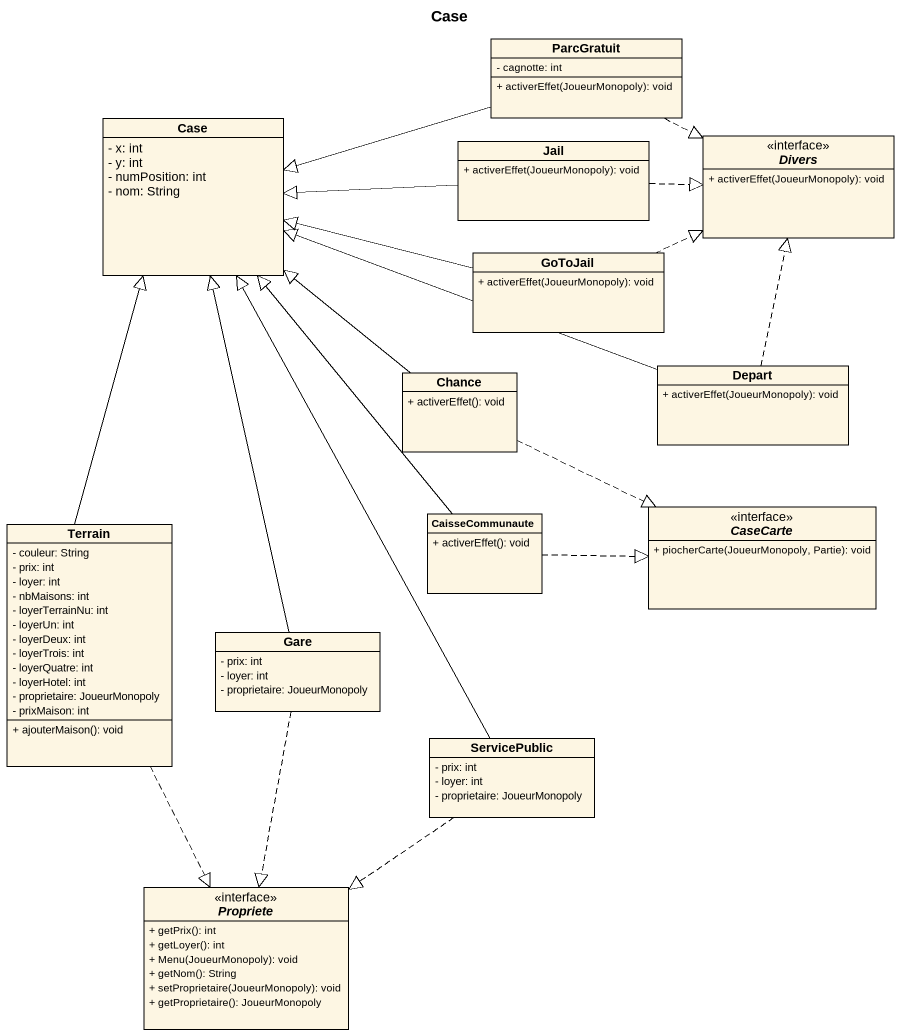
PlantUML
@startuml
title Case
hide circle
hide empty members
skinparam classAttributeIconSize 0
class ParcGratuit {
  - cagnotte: int
  + activerEffet(JoueurMonopoly): void
}
class Case {
  - x: int
  - y: int
  - numPosition: int
  - nom: String
}
class Jail {
  + activerEffet(JoueurMonopoly): void
}
interface Divers {
  + activerEffet(JoueurMonopoly): void
}
class GoToJail {
  + activerEffet(JoueurMonopoly): void
}
class Depart {
  + activerEffet(JoueurMonopoly): void
}
class Chance {
  + activerEffet(): void
}
class CaisseCommunaute {
  + activerEffet(): void
}
interface CaseCarte {
  + piocherCarte(JoueurMonopoly, Partie): void
}
class Terrain {
  - couleur: String
  - prix: int
  - loyer: int
  - nbMaisons: int
  - loyerTerrainNu: int
  - loyerUn: int
  - loyerDeux: int
  - loyerTrois: int
  - loyerQuatre: int
  - loyerHotel: int
  - proprietaire: JoueurMonopoly
  - prixMaison: int
  + ajouterMaison(): void
}
class Gare {
  - prix: int
  - loyer: int
  - proprietaire: JoueurMonopoly
}
class ServicePublic {
  - prix: int
  - loyer: int
  - proprietaire: JoueurMonopoly
}
interface Propriete {
  + getPrix(): int
  + getLoyer(): int
  + Menu(JoueurMonopoly): void
  + getNom(): String
  + setProprietaire(JoueurMonopoly): void
  + getProprietaire(): JoueurMonopoly
}
ParcGratuit -left-|> Case
ParcGratuit .right.|> Divers
Jail -left-|> Case
Jail .right.|> Divers
GoToJail -left-|> Case
GoToJail .right.|> Divers
Depart -left-|> Case
Depart .up.|> Divers
Chance -up-|> Case
Chance .right.|> CaseCarte
CaisseCommunaute -up-|> Case
CaisseCommunaute .right.|> CaseCarte
Terrain -up-|> Case
Terrain ..|> Propriete
Gare -up-|> Case
Gare ..|> Propriete
ServicePublic -up-|> Case
ServicePublic ..|> Propriete
@enduml
